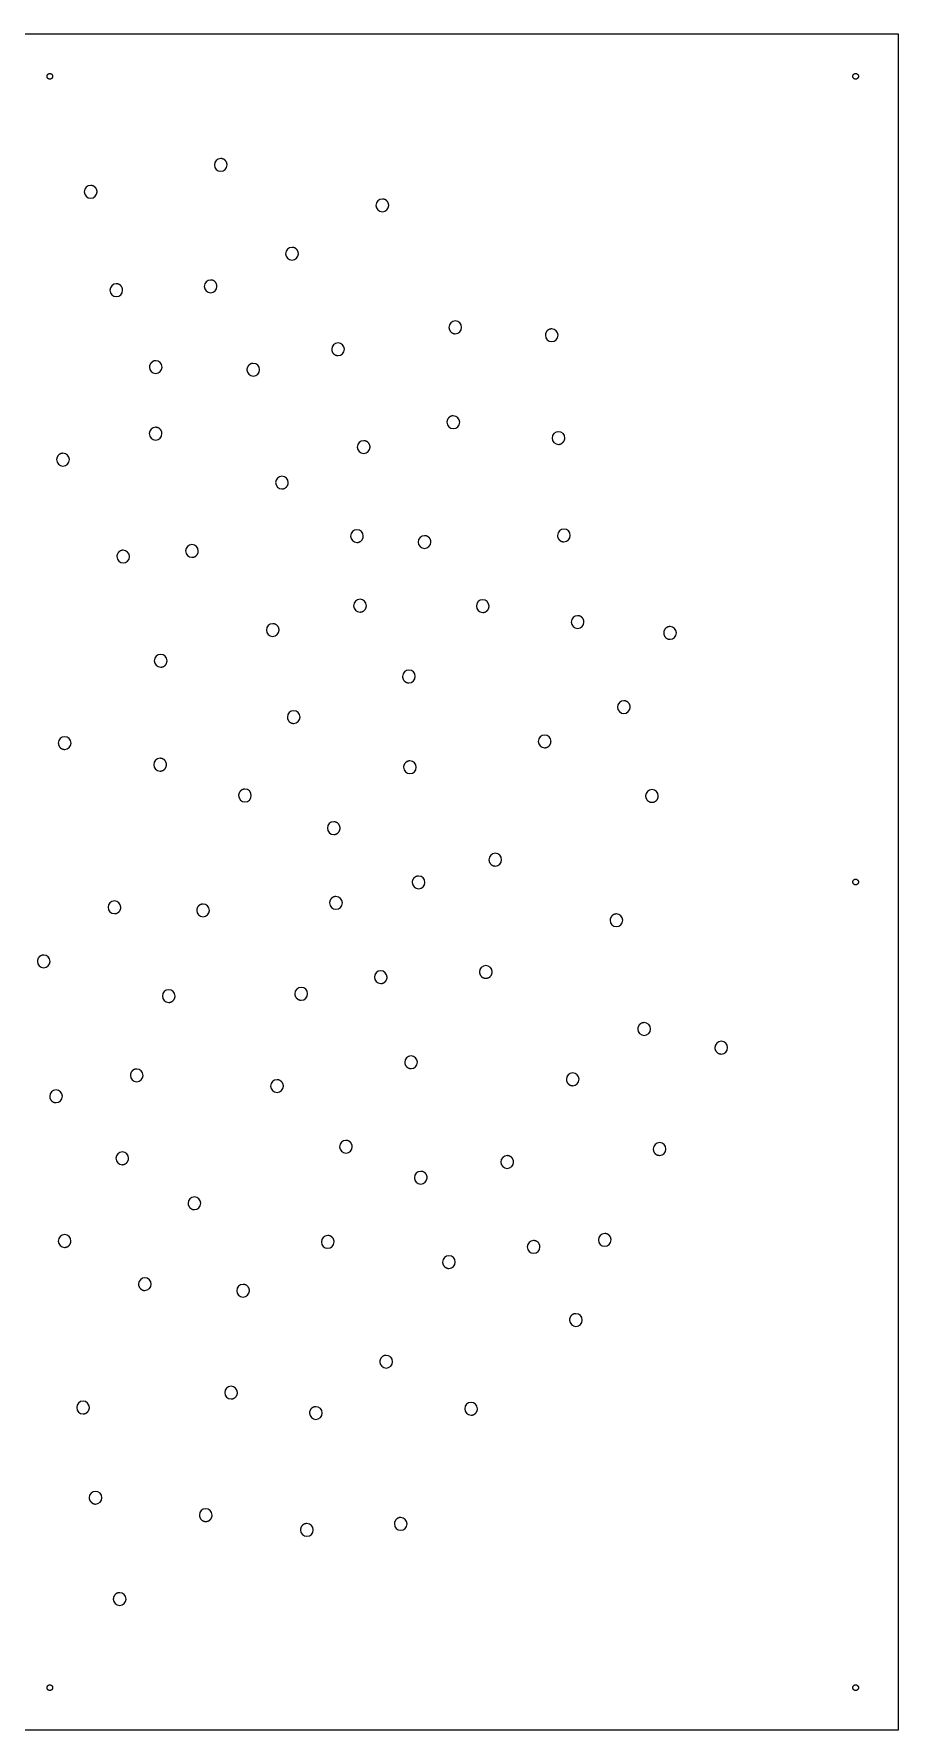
# Model space of a CAD drawing. Header units: millimetres. Extents: x 0 to 1200, y 0 to 1200.
# Drawn here: x 589 to 1200, y 0 to 1200 of the extents above; entities that cross this region are included whole.
import ezdxf

# ---------------------------------------------------------------- set-up
doc = ezdxf.new("R2010")
doc.units = ezdxf.units.MM
doc.header["$MEASUREMENT"] = 0
doc.layers.add('Make2D$visible$lines$acier 3mm peint noir mat', color=95, linetype='Continuous', true_color=0x35a252)

msp = doc.modelspace()

# ---------------------------------------------------------------- linework, layer by layer
at = {"layer": 'Make2D$visible$lines$acier 3mm peint noir mat'}
for points, degree in [([(0, 1200), (600, 1200), (1200, 1200)], 2), ([(1200, 1200), (1200, 600), (1200, 0)], 2), ([(720.9, 1111.8), (718.4, 1111.8), (716.4, 1109.8), (716.4, 1107.3)], 3), ([(716.4, 1107.3), (716.4, 1104.8), (718.4, 1102.8), (720.9, 1102.8)], 3), ([(720.9, 1102.8), (723.4, 1102.8), (725.4, 1104.8), (725.4, 1107.3)], 3), ([(628.9, 1092.8), (626.4, 1092.8), (624.4, 1090.8), (624.4, 1088.3)], 3), ([(624.4, 1088.3), (624.4, 1085.8), (626.4, 1083.8), (628.9, 1083.8)], 3), ([(628.9, 1083.8), (631.4, 1083.8), (633.4, 1085.8), (633.4, 1088.3)], 3), ([(835.2, 1083.2), (832.7, 1083.2), (830.7, 1081.2), (830.7, 1078.7)], 3), ([(830.7, 1078.7), (830.7, 1076.2), (832.7, 1074.2), (835.2, 1074.2)], 3), ([(835.2, 1074.2), (837.7, 1074.2), (839.7, 1076.2), (839.7, 1078.7)], 3), ([(771.3, 1049), (768.8, 1049), (766.8, 1047), (766.8, 1044.5)], 3), ([(766.8, 1044.5), (766.8, 1042), (768.8, 1040), (771.3, 1040)], 3), ([(771.3, 1040), (773.8, 1040), (775.8, 1042), (775.8, 1044.5)], 3), ([(647, 1023.2), (644.6, 1023.2), (642.5, 1021.2), (642.5, 1018.7)], 3), ([(713.7, 1025.9), (711.2, 1025.9), (709.2, 1023.9), (709.2, 1021.4)], 3), ([(709.2, 1021.4), (709.2, 1019), (711.2, 1016.9), (713.7, 1016.9)], 3), ([(713.7, 1016.9), (716.2, 1016.9), (718.2, 1019), (718.2, 1021.4)], 3), ([(642.5, 1018.7), (642.5, 1016.2), (644.6, 1014.2), (647, 1014.2)], 3), ([(647, 1014.2), (649.5, 1014.2), (651.5, 1016.2), (651.5, 1018.7)], 3), ([(886.8, 996.9), (884.3, 996.9), (882.3, 994.9), (882.3, 992.4)], 3), ([(891.3, 992.4), (891.3, 994.9), (889.3, 996.9), (886.8, 996.9)], 3), ([(886.8, 987.9), (889.3, 987.9), (891.3, 989.9), (891.3, 992.4)], 3), ([(950.5, 986.8), (950.5, 984.4), (952.5, 982.3), (955, 982.3)], 3), ([(959.5, 986.8), (959.5, 989.3), (957.5, 991.3), (955, 991.3)], 3), ([(955, 982.3), (957.5, 982.3), (959.5, 984.4), (959.5, 986.8)], 3), ([(803.9, 981.4), (801.4, 981.4), (799.4, 979.3), (799.4, 976.9)], 3), ([(808.4, 976.9), (808.4, 979.3), (806.4, 981.4), (803.9, 981.4)], 3), ([(803.9, 972.4), (806.4, 972.4), (808.4, 974.4), (808.4, 976.9)], 3), ([(670.4, 964.3), (670.4, 961.8), (672.4, 959.8), (674.9, 959.8)], 3), ([(679.4, 964.3), (679.4, 966.7), (677.4, 968.8), (674.9, 968.8)], 3), ([(674.9, 959.8), (677.4, 959.8), (679.4, 961.8), (679.4, 964.3)], 3), ([(739.4, 962.4), (739.4, 959.9), (741.4, 957.9), (743.9, 957.9)], 3), ([(748.4, 962.4), (748.4, 964.9), (746.4, 966.9), (743.9, 966.9)], 3), ([(743.9, 957.9), (746.4, 957.9), (748.4, 959.9), (748.4, 962.4)], 3), ([(880.9, 925.3), (880.9, 922.8), (882.9, 920.8), (885.4, 920.8)], 3), ([(889.9, 925.3), (889.9, 927.8), (887.9, 929.8), (885.4, 929.8)], 3), ([(885.4, 920.8), (887.9, 920.8), (889.9, 922.8), (889.9, 925.3)], 3), ([(674.8, 921.7), (672.3, 921.7), (670.3, 919.7), (670.3, 917.2)], 3), ([(670.3, 917.2), (670.3, 914.7), (672.3, 912.7), (674.8, 912.7)], 3), ([(674.8, 912.7), (677.3, 912.7), (679.3, 914.7), (679.3, 917.2)], 3), ([(822, 912.2), (819.6, 912.2), (817.5, 910.2), (817.5, 907.7)], 3), ([(959.8, 918.6), (957.3, 918.6), (955.3, 916.6), (955.3, 914.1)], 3), ([(955.3, 914.1), (955.3, 911.7), (957.3, 909.6), (959.8, 909.6)], 3), ([(964.3, 914.1), (964.3, 916.6), (962.3, 918.6), (959.8, 918.6)], 3), ([(613.8, 898.8), (613.8, 901.3), (611.8, 903.3), (609.3, 903.3)], 3), ([(817.5, 907.7), (817.5, 905.2), (819.6, 903.2), (822, 903.2)], 3), ([(822, 903.2), (824.5, 903.2), (826.5, 905.2), (826.5, 907.7)], 3), ([(604.8, 898.8), (604.8, 896.3), (606.8, 894.3), (609.3, 894.3)], 3), ([(609.3, 894.3), (611.8, 894.3), (613.8, 896.3), (613.8, 898.8)], 3), ([(764.2, 887.1), (761.7, 887.1), (759.7, 885.1), (759.7, 882.6)], 3), ([(759.7, 882.6), (759.7, 880.2), (761.7, 878.1), (764.2, 878.1)], 3), ([(768.7, 882.6), (768.7, 885.1), (766.7, 887.1), (764.2, 887.1)], 3), ([(817.2, 849.2), (814.7, 849.2), (812.7, 847.2), (812.7, 844.7)], 3), ([(812.7, 844.7), (812.7, 842.2), (814.7, 840.2), (817.2, 840.2)], 3), ([(821.7, 844.7), (821.7, 847.2), (819.7, 849.2), (817.2, 849.2)], 3), ([(865, 845), (862.6, 845), (860.5, 843), (860.5, 840.5)], 3), ([(860.5, 840.5), (860.5, 838), (862.6, 836), (865, 836)], 3), ([(865, 836), (867.5, 836), (869.5, 838), (869.5, 840.5)], 3), ([(963.6, 849.7), (961.1, 849.7), (959.1, 847.6), (959.1, 845.2)], 3), ([(968.1, 845.2), (968.1, 847.6), (966.1, 849.7), (963.6, 849.7)], 3), ([(963.6, 840.7), (966.1, 840.7), (968.1, 842.7), (968.1, 845.2)], 3), ([(647.4, 830.2), (647.4, 827.7), (649.4, 825.7), (651.9, 825.7)], 3), ([(656.4, 830.2), (656.4, 832.7), (654.3, 834.7), (651.9, 834.7)], 3), ([(651.9, 825.7), (654.3, 825.7), (656.4, 827.7), (656.4, 830.2)], 3), ([(700.5, 838.7), (698.1, 838.7), (696, 836.7), (696, 834.2)], 3), ([(696, 834.2), (696, 831.7), (698.1, 829.7), (700.5, 829.7)], 3), ([(705, 834.2), (705, 836.7), (703, 838.7), (700.5, 838.7)], 3), ([(819.4, 800), (816.9, 800), (814.9, 798), (814.9, 795.5)], 3), ([(814.9, 795.5), (814.9, 793), (816.9, 791), (819.4, 791)], 3), ([(823.9, 795.5), (823.9, 798), (821.9, 800), (819.4, 800)], 3), ([(906.2, 799.7), (903.7, 799.7), (901.7, 797.6), (901.7, 795.2)], 3), ([(901.7, 795.2), (901.7, 792.7), (903.7, 790.7), (906.2, 790.7)], 3), ([(910.7, 795.2), (910.7, 797.6), (908.7, 799.7), (906.2, 799.7)], 3), ([(757.7, 782.7), (755.2, 782.7), (753.2, 780.7), (753.2, 778.2)], 3), ([(973.3, 788.4), (970.8, 788.4), (968.8, 786.4), (968.8, 783.9)], 3), ([(968.8, 783.9), (968.8, 781.4), (970.8, 779.4), (973.3, 779.4)], 3), ([(973.3, 779.4), (975.8, 779.4), (977.8, 781.4), (977.8, 783.9)], 3), ([(1043.2, 776.2), (1043.2, 778.7), (1041.2, 780.7), (1038.7, 780.7)], 3), ([(753.2, 778.2), (753.2, 775.7), (755.2, 773.7), (757.7, 773.7)], 3), ([(757.7, 773.7), (760.2, 773.7), (762.2, 775.7), (762.2, 778.2)], 3), ([(1038.7, 771.7), (1041.2, 771.7), (1043.2, 773.7), (1043.2, 776.2)], 3), ([(678.4, 761), (676, 761), (673.9, 759), (673.9, 756.5)], 3), ([(673.9, 756.5), (673.9, 754), (676, 752), (678.4, 752)], 3), ([(682.9, 756.5), (682.9, 759), (680.9, 761), (678.4, 761)], 3), ([(854, 749.9), (851.5, 749.9), (849.5, 747.9), (849.5, 745.4)], 3), ([(858.5, 745.4), (858.5, 747.9), (856.5, 749.9), (854, 749.9)], 3), ([(854, 740.9), (856.5, 740.9), (858.5, 742.9), (858.5, 745.4)], 3), ([(772.5, 721.2), (770, 721.2), (768, 719.2), (768, 716.7)], 3), ([(777, 716.7), (777, 719.2), (775, 721.2), (772.5, 721.2)], 3), ([(1006, 728.2), (1003.6, 728.2), (1001.5, 726.2), (1001.5, 723.7)], 3), ([(1001.5, 723.7), (1001.5, 721.2), (1003.6, 719.2), (1006, 719.2)], 3), ([(1006, 719.2), (1008.5, 719.2), (1010.5, 721.2), (1010.5, 723.7)], 3), ([(772.5, 712.2), (775, 712.2), (777, 714.2), (777, 716.7)], 3), ([(610.5, 702.8), (608, 702.8), (606, 700.7), (606, 698.3)], 3), ([(615, 698.3), (615, 700.7), (613, 702.8), (610.5, 702.8)], 3), ([(610.5, 693.8), (613, 693.8), (615, 695.8), (615, 698.3)], 3), ([(950, 704), (947.5, 704), (945.5, 702), (945.5, 699.5)], 3), ([(945.5, 699.5), (945.5, 697), (947.5, 695), (950, 695)], 3), ([(954.5, 699.5), (954.5, 702), (952.5, 704), (950, 704)], 3), ([(678, 687.5), (675.5, 687.5), (673.5, 685.5), (673.5, 683)], 3), ([(859.2, 681.2), (859.2, 683.7), (857.2, 685.7), (854.7, 685.7)], 3), ([(673.5, 683), (673.5, 680.5), (675.5, 678.5), (678, 678.5)], 3), ([(850.2, 681.2), (850.2, 678.7), (852.2, 676.7), (854.7, 676.7)], 3), ([(854.7, 676.7), (857.2, 676.7), (859.2, 678.7), (859.2, 681.2)], 3), ([(733.5, 661.2), (733.5, 658.7), (735.6, 656.7), (738, 656.7)], 3), ([(742.5, 661.2), (742.5, 663.7), (740.5, 665.7), (738, 665.7)], 3), ([(738, 656.7), (740.5, 656.7), (742.5, 658.7), (742.5, 661.2)], 3), ([(1025.9, 665.4), (1023.4, 665.4), (1021.4, 663.4), (1021.4, 660.9)], 3), ([(1030.4, 660.9), (1030.4, 663.4), (1028.4, 665.4), (1025.9, 665.4)], 3), ([(800.8, 642.6), (798.3, 642.6), (796.3, 640.6), (796.3, 638.1)], 3), ([(796.3, 638.1), (796.3, 635.6), (798.3, 633.6), (800.8, 633.6)], 3), ([(915.1, 620.3), (912.6, 620.3), (910.6, 618.2), (910.6, 615.8)], 3), ([(919.6, 615.8), (919.6, 618.2), (917.5, 620.3), (915.1, 620.3)], 3), ([(915.1, 611.3), (917.5, 611.3), (919.6, 613.3), (919.6, 615.8)], 3), ([(865.3, 599.7), (865.3, 602.2), (863.3, 604.2), (860.8, 604.2)], 3), ([(806.9, 585.2), (806.9, 587.7), (804.8, 589.7), (802.4, 589.7)], 3), ([(856.3, 599.7), (856.3, 597.3), (858.3, 595.2), (860.8, 595.2)], 3), ([(860.8, 595.2), (863.3, 595.2), (865.3, 597.3), (865.3, 599.7)], 3), ([(645.7, 586.6), (643.2, 586.6), (641.2, 584.6), (641.2, 582.1)], 3), ([(641.2, 582.1), (641.2, 579.6), (643.2, 577.6), (645.7, 577.6)], 3), ([(650.2, 582.1), (650.2, 584.6), (648.2, 586.6), (645.7, 586.6)], 3), ([(703.9, 579.9), (703.9, 577.5), (705.9, 575.4), (708.4, 575.4)], 3), ([(712.9, 579.9), (712.9, 582.4), (710.9, 584.4), (708.4, 584.4)], 3), ([(708.4, 575.4), (710.9, 575.4), (712.9, 577.5), (712.9, 579.9)], 3), ([(797.9, 585.2), (797.9, 582.8), (799.9, 580.7), (802.4, 580.7)], 3), ([(802.4, 580.7), (804.8, 580.7), (806.9, 582.8), (806.9, 585.2)], 3), ([(1005.3, 572.9), (1005.3, 575.3), (1003.3, 577.4), (1000.8, 577.4)], 3), ([(996.3, 572.9), (996.3, 570.4), (998.3, 568.4), (1000.8, 568.4)], 3), ([(1000.8, 568.4), (1003.3, 568.4), (1005.3, 570.4), (1005.3, 572.9)], 3), ([(591.2, 543.8), (591.2, 541.4), (593.2, 539.3), (595.7, 539.3)], 3), ([(600.2, 543.8), (600.2, 546.3), (598.2, 548.3), (595.7, 548.3)], 3), ([(595.7, 539.3), (598.2, 539.3), (600.2, 541.4), (600.2, 543.8)], 3), ([(908.4, 540.9), (905.9, 540.9), (903.9, 538.9), (903.9, 536.4)], 3), ([(912.9, 536.4), (912.9, 538.9), (910.9, 540.9), (908.4, 540.9)], 3), ([(834.1, 537.2), (831.6, 537.2), (829.6, 535.1), (829.6, 532.7)], 3), ([(829.6, 532.7), (829.6, 530.2), (831.6, 528.2), (834.1, 528.2)], 3), ([(838.6, 532.7), (838.6, 535.1), (836.6, 537.2), (834.1, 537.2)], 3), ([(684.1, 523.8), (681.6, 523.8), (679.6, 521.8), (679.6, 519.3)], 3), ([(679.6, 519.3), (679.6, 516.8), (681.6, 514.8), (684.1, 514.8)], 3), ([(688.6, 519.3), (688.6, 521.8), (686.6, 523.8), (684.1, 523.8)], 3), ([(777.8, 525.4), (775.3, 525.4), (773.3, 523.4), (773.3, 520.9)], 3), ([(782.3, 520.9), (782.3, 523.4), (780.3, 525.4), (777.8, 525.4)], 3), ([(777.8, 516.4), (780.3, 516.4), (782.3, 518.4), (782.3, 520.9)], 3), ([(1015.9, 496), (1015.9, 493.5), (1017.9, 491.5), (1020.4, 491.5)], 3), ([(1024.9, 496), (1024.9, 498.5), (1022.9, 500.5), (1020.4, 500.5)], 3), ([(1020.4, 491.5), (1022.9, 491.5), (1024.9, 493.5), (1024.9, 496)], 3), ([(1074.9, 487.3), (1072.4, 487.3), (1070.4, 485.3), (1070.4, 482.8)], 3), ([(1079.4, 482.8), (1079.4, 485.3), (1077.4, 487.3), (1074.9, 487.3)], 3), ([(1074.9, 478.3), (1077.4, 478.3), (1079.4, 480.4), (1079.4, 482.8)], 3), ([(855.5, 477), (853.1, 477), (851, 475), (851, 472.5)], 3), ([(860, 472.5), (860, 475), (858, 477), (855.5, 477)], 3), ([(855.5, 468), (858, 468), (860, 470), (860, 472.5)], 3), ([(657, 463.2), (657, 460.8), (659, 458.7), (661.5, 458.7)], 3), ([(666, 463.2), (666, 465.7), (663.9, 467.7), (661.5, 467.7)], 3), ([(661.5, 458.7), (663.9, 458.7), (666, 460.8), (666, 463.2)], 3), ([(760.7, 460.1), (758.2, 460.1), (756.2, 458.1), (756.2, 455.6)], 3), ([(969.9, 464.9), (967.4, 464.9), (965.4, 462.8), (965.4, 460.4)], 3), ([(974.4, 460.4), (974.4, 462.8), (972.4, 464.9), (969.9, 464.9)], 3), ([(969.9, 455.9), (972.4, 455.9), (974.4, 457.9), (974.4, 460.4)], 3), ([(604.4, 452.9), (601.9, 452.9), (599.9, 450.9), (599.9, 448.4)], 3), ([(608.9, 448.4), (608.9, 450.9), (606.9, 452.9), (604.4, 452.9)], 3), ([(604.4, 443.9), (606.9, 443.9), (608.9, 445.9), (608.9, 448.4)], 3), ([(756.2, 455.6), (756.2, 453.1), (758.2, 451.1), (760.7, 451.1)], 3), ([(760.7, 451.1), (763.2, 451.1), (765.2, 453.1), (765.2, 455.6)], 3), ([(651.2, 409), (648.7, 409), (646.7, 406.9), (646.7, 404.5)], 3), ([(655.7, 404.5), (655.7, 406.9), (653.7, 409), (651.2, 409)], 3), ([(809.4, 417.2), (806.9, 417.2), (804.9, 415.2), (804.9, 412.7)], 3), ([(804.9, 412.7), (804.9, 410.2), (806.9, 408.2), (809.4, 408.2)], 3), ([(809.4, 408.2), (811.9, 408.2), (813.9, 410.2), (813.9, 412.7)], 3), ([(1031.3, 415.6), (1028.8, 415.6), (1026.8, 413.5), (1026.8, 411.1)], 3), ([(1035.8, 411.1), (1035.8, 413.5), (1033.8, 415.6), (1031.3, 415.6)], 3), ([(1031.3, 406.6), (1033.8, 406.6), (1035.8, 408.6), (1035.8, 411.1)], 3), ([(646.7, 404.5), (646.7, 402), (648.7, 400), (651.2, 400)], 3), ([(923.5, 406.4), (921, 406.4), (919, 404.4), (919, 401.9)], 3), ([(919, 401.9), (919, 399.4), (921, 397.4), (923.5, 397.4)], 3), ([(923.5, 397.4), (926, 397.4), (928, 399.4), (928, 401.9)], 3), ([(862.4, 395.3), (859.9, 395.3), (857.9, 393.3), (857.9, 390.8)], 3), ([(857.9, 390.8), (857.9, 388.3), (859.9, 386.3), (862.4, 386.3)], 3), ([(862.4, 386.3), (864.9, 386.3), (866.9, 388.3), (866.9, 390.8)], 3), ([(702.3, 377.2), (699.8, 377.2), (697.8, 375.2), (697.8, 372.7)], 3), ([(706.8, 372.7), (706.8, 375.2), (704.7, 377.2), (702.3, 377.2)], 3), ([(702.3, 368.2), (704.7, 368.2), (706.8, 370.3), (706.8, 372.7)], 3), ([(610.4, 350.5), (607.9, 350.5), (605.9, 348.4), (605.9, 346)], 3), ([(614.9, 346), (614.9, 348.4), (612.9, 350.5), (610.4, 350.5)], 3), ([(796.6, 349.9), (794.1, 349.9), (792.1, 347.9), (792.1, 345.4)], 3), ([(992.5, 351.3), (990, 351.3), (988, 349.3), (988, 346.8)], 3), ([(605.9, 346), (605.9, 343.5), (607.9, 341.5), (610.4, 341.5)], 3), ([(792.1, 345.4), (792.1, 342.9), (794.1, 340.9), (796.6, 340.9)], 3), ([(796.6, 340.9), (799.1, 340.9), (801.1, 342.9), (801.1, 345.4)], 3), ([(942.2, 346.3), (939.7, 346.3), (937.7, 344.3), (937.7, 341.8)], 3), ([(937.7, 341.8), (937.7, 339.3), (939.7, 337.3), (942.2, 337.3)], 3), ([(942.2, 337.3), (944.7, 337.3), (946.7, 339.3), (946.7, 341.8)], 3), ([(988, 346.8), (988, 344.3), (990, 342.3), (992.5, 342.3)], 3), ([(992.5, 342.3), (995, 342.3), (997, 344.3), (997, 346.8)], 3), ([(882.3, 335.6), (879.8, 335.6), (877.8, 333.6), (877.8, 331.1)], 3), ([(886.8, 331.1), (886.8, 333.6), (884.8, 335.6), (882.3, 335.6)], 3), ([(882.3, 326.6), (884.8, 326.6), (886.8, 328.6), (886.8, 331.1)], 3), ([(667.2, 320), (664.7, 320), (662.7, 317.9), (662.7, 315.5)], 3), ([(671.7, 315.5), (671.7, 317.9), (669.7, 320), (667.2, 320)], 3), ([(667.2, 311), (669.7, 311), (671.7, 313), (671.7, 315.5)], 3), ([(736.7, 315.3), (734.2, 315.3), (732.2, 313.3), (732.2, 310.8)], 3), ([(732.2, 310.8), (732.2, 308.4), (734.2, 306.3), (736.7, 306.3)], 3), ([(736.7, 306.3), (739.2, 306.3), (741.2, 308.4), (741.2, 310.8)], 3), ([(967.6, 290.1), (967.6, 287.6), (969.6, 285.6), (972.1, 285.6)], 3), ([(976.6, 290.1), (976.6, 292.6), (974.6, 294.6), (972.1, 294.6)], 3), ([(972.1, 285.6), (974.6, 285.6), (976.6, 287.6), (976.6, 290.1)], 3), ([(842.4, 260.6), (842.4, 263.1), (840.4, 265.1), (837.9, 265.1)], 3), ([(833.4, 260.6), (833.4, 258.1), (835.5, 256.1), (837.9, 256.1)], 3), ([(837.9, 256.1), (840.4, 256.1), (842.4, 258.1), (842.4, 260.6)], 3), ([(728.2, 243.3), (725.7, 243.3), (723.7, 241.3), (723.7, 238.8)], 3), ([(732.7, 238.8), (732.7, 241.3), (730.7, 243.3), (728.2, 243.3)], 3), ([(623.5, 232.7), (621, 232.7), (619, 230.7), (619, 228.2)], 3), ([(619, 228.2), (619, 225.7), (621, 223.7), (623.5, 223.7)], 3), ([(628, 228.2), (628, 230.7), (625.9, 232.7), (623.5, 232.7)], 3), ([(723.7, 238.8), (723.7, 236.3), (725.7, 234.3), (728.2, 234.3)], 3), ([(792.7, 224.3), (792.7, 226.8), (790.6, 228.8), (788.2, 228.8)], 3), ([(898, 231.8), (895.5, 231.8), (893.5, 229.8), (893.5, 227.3)], 3), ([(902.5, 227.3), (902.5, 229.8), (900.5, 231.8), (898, 231.8)], 3), ([(783.7, 224.3), (783.7, 221.8), (785.7, 219.8), (788.2, 219.8)], 3), ([(788.2, 219.8), (790.6, 219.8), (792.7, 221.8), (792.7, 224.3)], 3), ([(893.5, 227.3), (893.5, 224.9), (895.5, 222.8), (898, 222.8)], 3), ([(632.3, 168.9), (629.9, 168.9), (627.8, 166.9), (627.8, 164.4)], 3), ([(636.8, 164.4), (636.8, 166.9), (634.8, 168.9), (632.3, 168.9)], 3), ([(632.3, 159.9), (634.8, 159.9), (636.8, 162), (636.8, 164.4)], 3), ([(710.3, 156.6), (707.8, 156.6), (705.8, 154.6), (705.8, 152.1)], 3), ([(714.8, 152.1), (714.8, 154.6), (712.8, 156.6), (710.3, 156.6)], 3), ([(786.3, 141.6), (786.3, 144.1), (784.3, 146.1), (781.8, 146.1)], 3), ([(843.7, 145.9), (843.7, 143.4), (845.7, 141.4), (848.2, 141.4)], 3), ([(852.7, 145.9), (852.7, 148.3), (850.7, 150.4), (848.2, 150.4)], 3), ([(848.2, 141.4), (850.7, 141.4), (852.7, 143.4), (852.7, 145.9)], 3), ([(777.3, 141.6), (777.3, 139.2), (779.3, 137.1), (781.8, 137.1)], 3), ([(781.8, 137.1), (784.3, 137.1), (786.3, 139.2), (786.3, 141.6)], 3), ([(653.9, 92.7), (653.9, 95.2), (651.9, 97.2), (649.4, 97.2)], 3), ([(644.9, 92.7), (644.9, 90.2), (646.9, 88.2), (649.4, 88.2)], 3), ([(649.4, 88.2), (651.9, 88.2), (653.9, 90.2), (653.9, 92.7)], 3), ([(1200, 0), (600, 0), (0, 0)], 2)]:
    msp.add_open_spline(points, degree=degree, dxfattribs=at)
for points, weights, knots in [([(602, 1170), (602, 1172), (600, 1172), (598, 1172), (598, 1170), (598, 1168), (600, 1168), (602, 1168), (602, 1170)], [1, 0.707106781186, 1, 0.707106781187, 1, 0.707106781186, 1, 0.707106781186, 1], [0, 0, 0, 3.141593, 3.141593, 6.283185, 6.283185, 9.424778, 9.424778, 12.566371, 12.566371, 12.566371]), ([(1168, 1170), (1168, 1168), (1170, 1168), (1172, 1168), (1172, 1170), (1172, 1172), (1170, 1172), (1168, 1172), (1168, 1170)], [1, 0.707106781187, 1, 0.707106781186, 1, 0.707106781186, 1, 0.707106781187, 1], [0, 0, 0, 3.141593, 3.141593, 6.283185, 6.283185, 9.424778, 9.424778, 12.566371, 12.566371, 12.566371]), ([(725.4, 1107.3), (725.4, 1109.2), (724.1, 1110.5), (722.8, 1111.8), (720.9, 1111.8)], [1, 0.923622513372, 1, 0.923622513372, 1], [10.070065, 10.070065, 10.070065, 13.605098, 13.605098, 17.14013, 17.14013, 17.14013]), ([(633.4, 1088.3), (633.4, 1090.2), (632.1, 1091.5), (630.7, 1092.8), (628.9, 1092.8)], [1, 0.923622513372, 1, 0.923622513372, 1], [10.070065, 10.070065, 10.070065, 13.605098, 13.605098, 17.14013, 17.14013, 17.14013]), ([(839.7, 1078.7), (839.7, 1080.5), (838.4, 1081.9), (837.1, 1083.2), (835.2, 1083.2)], [1, 0.923622513372, 1, 0.923622531582, 0.99999996358], [-2, -2, -2, 1.535033, 1.535033, 5.070065, 5.070065, 5.070065]), ([(775.8, 1044.5), (775.8, 1046.3), (774.5, 1047.7), (773.2, 1049), (771.3, 1049)], [1, 0.923622513372, 1, 0.923622513372, 1], [-2, -2, -2, 1.535033, 1.535033, 5.070065, 5.070065, 5.070065]), ([(651.5, 1018.7), (651.5, 1020.6), (650.2, 1021.9), (648.9, 1023.2), (647, 1023.2)], [1, 0.923622513372, 1, 0.923622513372, 1], [-2, -2, -2, 1.535033, 1.535033, 5.070065, 5.070065, 5.070065]), ([(718.2, 1021.4), (718.2, 1023.3), (716.9, 1024.6), (715.6, 1026), (713.7, 1025.9)], [1, 0.923622513372, 1, 0.923622513372, 1], [10.070065, 10.070065, 10.070065, 13.605098, 13.605098, 17.14013, 17.14013, 17.14013]), ([(882.3, 992.4), (882.3, 990.5), (883.7, 989.2), (885, 987.9), (886.8, 987.9)], [1, 0.923622513372, 1, 0.923622513372, 1], [0, 0, 0, 3.535033, 3.535033, 7.070065, 7.070065, 7.070065]), ([(955, 991.3), (953.2, 991.3), (951.8, 990), (950.5, 988.7), (950.5, 986.8)], [1, 0.923622513372, 1, 0.923622513372, 1], [-1, -1, -1, 2.535033, 2.535033, 6.070065, 6.070065, 6.070065]), ([(799.4, 976.9), (799.4, 975), (800.7, 973.7), (802.1, 972.4), (803.9, 972.4)], [1, 0.923622513372, 1, 0.923622513372, 1], [0, 0, 0, 3.535033, 3.535033, 7.070065, 7.070065, 7.070065]), ([(674.9, 968.8), (673.1, 968.8), (671.8, 967.4), (670.4, 966.1), (670.4, 964.3)], [1, 0.923622513372, 1, 0.923622513372, 1], [-1, -1, -1, 2.535033, 2.535033, 6.070065, 6.070065, 6.070065]), ([(743.9, 966.9), (742.1, 966.9), (740.7, 965.6), (739.4, 964.3), (739.4, 962.4)], [1, 0.923622513372, 1, 0.923622513372, 1], [-1, -1, -1, 2.535033, 2.535033, 6.070065, 6.070065, 6.070065]), ([(885.4, 929.8), (883.5, 929.8), (882.2, 928.5), (880.9, 927.2), (880.9, 925.3)], [1, 0.923622513372, 1, 0.923622513372, 1], [-1, -1, -1, 2.535033, 2.535033, 6.070065, 6.070065, 6.070065]), ([(679.3, 917.2), (679.3, 919.1), (678, 920.4), (676.7, 921.7), (674.8, 921.7)], [1, 0.923622513372, 1, 0.923622513372, 1], [10.070065, 10.070065, 10.070065, 13.605098, 13.605098, 17.14013, 17.14013, 17.14013]), ([(826.5, 907.7), (826.5, 909.6), (825.2, 910.9), (823.9, 912.2), (822, 912.2)], [1, 0.923622513372, 1, 0.923622531582, 0.99999996358], [-2, -2, -2, 1.535033, 1.535033, 5.070065, 5.070065, 5.070065]), ([(959.8, 909.6), (961.6, 909.6), (962.9, 911), (964.3, 912.3), (964.3, 914.1)], [1, 0.923622513372, 1, 0.923622513372, 1], [1, 1, 1, 4.535033, 4.535033, 8.070065, 8.070065, 8.070065]), ([(609.3, 903.3), (607.4, 903.3), (606.1, 902), (604.8, 900.6), (604.8, 898.8)], [1, 0.923622513372, 1, 0.923622513372, 1], [-1, -1, -1, 2.535033, 2.535033, 6.070065, 6.070065, 6.070065]), ([(764.2, 878.1), (766.1, 878.1), (767.4, 879.5), (768.7, 880.8), (768.7, 882.6)], [1, 0.923622513372, 1, 0.923622513372, 1], [1, 1, 1, 4.535033, 4.535033, 8.070065, 8.070065, 8.070065]), ([(817.2, 840.2), (819.1, 840.2), (820.4, 841.5), (821.7, 842.9), (821.7, 844.7)], [1, 0.923622529548, 1, 0.923622529548, 1], [1, 1, 1, 4.535033, 4.535033, 8.070065, 8.070065, 8.070065]), ([(869.5, 840.5), (869.6, 842.4), (868.2, 843.7), (866.9, 845), (865, 845)], [1, 0.923622513372, 1, 0.923622531582, 0.99999996358], [-2, -2, -2, 1.535033, 1.535033, 5.070065, 5.070065, 5.070065]), ([(959.1, 845.2), (959.1, 843.3), (960.4, 842), (961.7, 840.7), (963.6, 840.7)], [1, 0.923622513372, 1, 0.923622513372, 1], [0, 0, 0, 3.535033, 3.535033, 7.070065, 7.070065, 7.070065]), ([(651.9, 834.7), (650, 834.7), (648.7, 833.4), (647.4, 832.1), (647.4, 830.2)], [1, 0.923622513372, 1, 0.923622513372, 1], [-1, -1, -1, 2.535033, 2.535033, 6.070065, 6.070065, 6.070065]), ([(700.5, 829.7), (702.4, 829.7), (703.7, 831), (705, 832.3), (705, 834.2)], [1, 0.923622513372, 1, 0.923622513372, 1], [1, 1, 1, 4.535033, 4.535033, 8.070065, 8.070065, 8.070065]), ([(819.4, 791), (821.3, 791), (822.6, 792.3), (823.9, 793.6), (823.9, 795.5)], [1, 0.923622513372, 1, 0.923622513372, 1], [1, 1, 1, 4.535033, 4.535033, 8.070065, 8.070065, 8.070065]), ([(906.2, 790.7), (908.1, 790.7), (909.4, 792), (910.7, 793.3), (910.7, 795.2)], [1, 0.923622513372, 1, 0.923622513372, 1], [1, 1, 1, 4.535033, 4.535033, 8.070065, 8.070065, 8.070065]), ([(762.2, 778.2), (762.2, 780), (760.9, 781.4), (759.6, 782.7), (757.7, 782.7)], [1, 0.923622513372, 1, 0.923622513372, 1], [10.070065, 10.070065, 10.070065, 13.605098, 13.605098, 17.14013, 17.14013, 17.14013]), ([(977.8, 783.9), (977.8, 785.8), (976.5, 787.1), (975.2, 788.4), (973.3, 788.4)], [1, 0.923622513372, 1, 0.923622513372, 1], [-2, -2, -2, 1.535033, 1.535033, 5.070065, 5.070065, 5.070065]), ([(1038.7, 780.7), (1036.8, 780.7), (1035.5, 779.4), (1034.2, 778), (1034.2, 776.2)], [1, 0.923622513372, 1, 0.923622513372, 1], [-1, -1, -1, 2.535033, 2.535033, 6.070065, 6.070065, 6.070065]), ([(1034.2, 776.2), (1034.2, 774.3), (1035.5, 773), (1036.8, 771.7), (1038.7, 771.7)], [1, 0.923622513372, 1, 0.923622513372, 1], [6.070065, 6.070065, 6.070065, 9.605098, 9.605098, 13.14013, 13.14013, 13.14013]), ([(678.4, 752), (680.3, 752), (681.6, 753.3), (682.9, 754.6), (682.9, 756.5)], [1, 0.923622513372, 1, 0.923622513372, 1], [1, 1, 1, 4.535033, 4.535033, 8.070065, 8.070065, 8.070065]), ([(849.5, 745.4), (849.5, 743.5), (850.8, 742.2), (852.1, 740.9), (854, 740.9)], [1, 0.923622513372, 1, 0.923622513372, 1], [0, 0, 0, 3.535033, 3.535033, 7.070065, 7.070065, 7.070065]), ([(1010.5, 723.7), (1010.5, 725.6), (1009.2, 726.9), (1007.9, 728.2), (1006, 728.2)], [1, 0.923622513372, 1, 0.923622513372, 1], [-2, -2, -2, 1.535033, 1.535033, 5.070065, 5.070065, 5.070065]), ([(768, 716.7), (768, 714.8), (769.3, 713.5), (770.6, 712.2), (772.5, 712.2)], [1, 0.923622513372, 1, 0.923622513372, 1], [0, 0, 0, 3.535033, 3.535033, 7.070065, 7.070065, 7.070065]), ([(606, 698.3), (606, 696.4), (607.3, 695.1), (608.7, 693.8), (610.5, 693.8)], [1, 0.923622513372, 1, 0.923622513372, 1], [0, 0, 0, 3.535033, 3.535033, 7.070065, 7.070065, 7.070065]), ([(950, 695), (951.9, 695), (953.2, 696.3), (954.5, 697.6), (954.5, 699.5)], [1, 0.923622529549, 1, 0.923622529549, 1], [1, 1, 1, 4.535033, 4.535033, 8.070065, 8.070065, 8.070065]), ([(682.5, 683), (682.5, 684.9), (681.2, 686.2), (679.9, 687.5), (678, 687.5)], [1, 0.923622513372, 1, 0.923622531582, 0.99999996358], [4.070065, 4.070065, 4.070065, 7.605098, 7.605098, 11.14013, 11.14013, 11.14013]), ([(854.7, 685.7), (852.9, 685.7), (851.5, 684.3), (850.2, 683), (850.2, 681.2)], [1, 0.923622513372, 1, 0.923622513372, 1], [-1, -1, -1, 2.535033, 2.535033, 6.070065, 6.070065, 6.070065]), ([(678, 678.5), (679.9, 678.5), (681.2, 679.8), (682.5, 681.2), (682.5, 683)], [1, 0.923622513372, 1, 0.923622513372, 1], [-3, -3, -3, 0.535033, 0.535033, 4.070065, 4.070065, 4.070065]), ([(738, 665.7), (736.2, 665.7), (734.9, 664.4), (733.5, 663.1), (733.5, 661.2)], [1, 0.923622513372, 1, 0.923622513372, 1], [-1, -1, -1, 2.535033, 2.535033, 6.070065, 6.070065, 6.070065]), ([(1021.4, 660.9), (1021.4, 659), (1022.7, 657.7), (1024.1, 656.4), (1025.9, 656.4)], [1, 0.923622513372, 1, 0.923622513372, 1], [0, 0, 0, 3.535033, 3.535033, 7.070065, 7.070065, 7.070065]), ([(1025.9, 656.4), (1027.8, 656.4), (1029.1, 657.7), (1030.4, 659), (1030.4, 660.9)], [1, 0.923622513372, 1, 0.923622513372, 1], [7.070065, 7.070065, 7.070065, 10.605098, 10.605098, 14.14013, 14.14013, 14.14013]), ([(805.3, 638.1), (805.3, 639.9), (804, 641.3), (802.7, 642.6), (800.8, 642.6)], [1, 0.923622513372, 1, 0.923622513372, 1], [16.14013, 16.14013, 16.14013, 19.675163, 19.675163, 23.210196, 23.210196, 23.210196]), ([(800.8, 633.6), (802.7, 633.6), (804, 634.9), (805.3, 636.2), (805.3, 638.1)], [1, 0.923622513372, 1, 0.923622513372, 1], [9.070065, 9.070065, 9.070065, 12.605098, 12.605098, 16.14013, 16.14013, 16.14013]), ([(910.6, 615.8), (910.6, 613.9), (911.9, 612.6), (913.2, 611.3), (915.1, 611.3)], [1, 0.923622513372, 1, 0.923622513372, 1], [0, 0, 0, 3.535033, 3.535033, 7.070065, 7.070065, 7.070065]), ([(860.8, 604.2), (859, 604.2), (857.6, 602.9), (856.3, 601.6), (856.3, 599.7)], [1, 0.923622513372, 1, 0.923622513372, 1], [-1, -1, -1, 2.535033, 2.535033, 6.070065, 6.070065, 6.070065]), ([(1170, 602), (1168, 602), (1168, 600), (1168, 598), (1170, 598), (1172, 598), (1172, 600), (1172, 602), (1170, 602)], [1, 0.707106781186, 1, 0.707106781187, 1, 0.707106781186, 1, 0.707106781186, 1], [0, 0, 0, 3.141593, 3.141593, 6.283185, 6.283185, 9.424778, 9.424778, 12.566371, 12.566371, 12.566371]), ([(802.4, 589.7), (800.5, 589.7), (799.2, 588.4), (797.9, 587.1), (797.9, 585.2)], [1, 0.923622513372, 1, 0.923622513372, 1], [-1, -1, -1, 2.535033, 2.535033, 6.070065, 6.070065, 6.070065]), ([(645.7, 577.6), (647.6, 577.6), (648.9, 578.9), (650.2, 580.2), (650.2, 582.1)], [1, 0.923622513372, 1, 0.923622513372, 1], [1, 1, 1, 4.535033, 4.535033, 8.070065, 8.070065, 8.070065]), ([(708.4, 584.4), (706.6, 584.4), (705.2, 583.1), (703.9, 581.8), (703.9, 579.9)], [1, 0.923622513372, 1, 0.923622513372, 1], [-1, -1, -1, 2.535033, 2.535033, 6.070065, 6.070065, 6.070065]), ([(1000.8, 577.4), (999, 577.4), (997.6, 576), (996.3, 574.7), (996.3, 572.9)], [1, 0.923622513372, 1, 0.923622513372, 1], [-1, -1, -1, 2.535033, 2.535033, 6.070065, 6.070065, 6.070065]), ([(595.7, 548.3), (593.8, 548.3), (592.5, 547), (591.2, 545.7), (591.2, 543.8)], [1, 0.923622513372, 1, 0.923622513372, 1], [-1, -1, -1, 2.535033, 2.535033, 6.070065, 6.070065, 6.070065]), ([(834.1, 528.2), (836, 528.2), (837.3, 529.5), (838.6, 530.8), (838.6, 532.7)], [1, 0.923622513372, 1, 0.923622513372, 1], [1, 1, 1, 4.535033, 4.535033, 8.070065, 8.070065, 8.070065]), ([(903.9, 536.4), (903.9, 534.5), (905.2, 533.2), (906.5, 531.9), (908.4, 531.9)], [1, 0.923622513372, 1, 0.923622513372, 1], [0, 0, 0, 3.535033, 3.535033, 7.070065, 7.070065, 7.070065]), ([(908.4, 531.9), (910.3, 531.9), (911.6, 533.2), (912.9, 534.5), (912.9, 536.4)], [1, 0.923622513372, 1, 0.923622513372, 1], [7.070065, 7.070065, 7.070065, 10.605098, 10.605098, 14.14013, 14.14013, 14.14013]), ([(684.1, 514.8), (686, 514.8), (687.3, 516.2), (688.6, 517.5), (688.6, 519.3)], [1, 0.923622513372, 1, 0.923622513372, 1], [1, 1, 1, 4.535033, 4.535033, 8.070065, 8.070065, 8.070065]), ([(773.3, 520.9), (773.3, 519), (774.6, 517.7), (775.9, 516.4), (777.8, 516.4)], [1, 0.923622513372, 1, 0.923622513372, 1], [0, 0, 0, 3.535033, 3.535033, 7.070065, 7.070065, 7.070065]), ([(1020.4, 500.5), (1018.5, 500.5), (1017.2, 499.2), (1015.9, 497.9), (1015.9, 496)], [1, 0.923622513372, 1, 0.923622513372, 1], [-1, -1, -1, 2.535033, 2.535033, 6.070065, 6.070065, 6.070065]), ([(1070.4, 482.8), (1070.4, 481), (1071.7, 479.7), (1073, 478.3), (1074.9, 478.3)], [1, 0.923622513372, 1, 0.923622513372, 1], [0, 0, 0, 3.535033, 3.535033, 7.070065, 7.070065, 7.070065]), ([(851, 472.5), (851, 470.7), (852.4, 469.3), (853.7, 468), (855.5, 468)], [1, 0.923622513372, 1, 0.923622513372, 1], [0, 0, 0, 3.535033, 3.535033, 7.070065, 7.070065, 7.070065]), ([(661.5, 467.7), (659.6, 467.7), (658.3, 466.4), (657, 465.1), (657, 463.2)], [1, 0.923622513372, 1, 0.923622513372, 1], [-1, -1, -1, 2.535033, 2.535033, 6.070065, 6.070065, 6.070065]), ([(765.2, 455.6), (765.2, 457.5), (763.8, 458.8), (762.5, 460.1), (760.7, 460.1)], [1, 0.923622513372, 1, 0.923622513372, 1], [10.070065, 10.070065, 10.070065, 13.605098, 13.605098, 17.14013, 17.14013, 17.14013]), ([(965.4, 460.4), (965.4, 458.5), (966.7, 457.2), (968, 455.9), (969.9, 455.9)], [1, 0.923622513372, 1, 0.923622513372, 1], [0, 0, 0, 3.535033, 3.535033, 7.070065, 7.070065, 7.070065]), ([(599.9, 448.4), (599.9, 446.5), (601.2, 445.2), (602.6, 443.9), (604.4, 443.9)], [1, 0.923622513372, 1, 0.923622513372, 1], [0, 0, 0, 3.535033, 3.535033, 7.070065, 7.070065, 7.070065]), ([(813.9, 412.7), (813.9, 414.5), (812.6, 415.9), (811.3, 417.2), (809.4, 417.2)], [1, 0.923622513372, 1, 0.923622513372, 1], [10.070065, 10.070065, 10.070065, 13.605098, 13.605098, 17.14013, 17.14013, 17.14013]), ([(1026.8, 411.1), (1026.8, 409.2), (1028.1, 407.9), (1029.4, 406.6), (1031.3, 406.6)], [1, 0.923622513372, 1, 0.923622513372, 1], [0, 0, 0, 3.535033, 3.535033, 7.070065, 7.070065, 7.070065]), ([(651.2, 400), (653, 400), (654.3, 401.3), (655.7, 402.6), (655.7, 404.5)], [1, 0.923622513372, 1, 0.923622513372, 1], [1, 1, 1, 4.535033, 4.535033, 8.070065, 8.070065, 8.070065]), ([(928, 401.9), (928, 403.8), (926.7, 405.1), (925.4, 406.4), (923.5, 406.4)], [1, 0.923622513372, 1, 0.923622531582, 0.99999996358], [-2, -2, -2, 1.535033, 1.535033, 5.070065, 5.070065, 5.070065]), ([(866.9, 390.8), (866.9, 392.7), (865.6, 394), (864.3, 395.3), (862.4, 395.3)], [1, 0.923622513372, 1, 0.923622531582, 0.99999996358], [-2, -2, -2, 1.535033, 1.535033, 5.070065, 5.070065, 5.070065]), ([(697.8, 372.7), (697.8, 370.9), (699.1, 369.6), (700.4, 368.2), (702.3, 368.2)], [1, 0.923622513372, 1, 0.923622513372, 1], [0, 0, 0, 3.535033, 3.535033, 7.070065, 7.070065, 7.070065]), ([(801.1, 345.4), (801.1, 347.3), (799.8, 348.6), (798.5, 349.9), (796.6, 349.9)], [1, 0.923622513372, 1, 0.923622513372, 1], [-2, -2, -2, 1.535033, 1.535033, 5.070065, 5.070065, 5.070065]), ([(997, 346.8), (997, 348.7), (995.7, 350), (994.3, 351.3), (992.5, 351.3)], [1, 0.923622513372, 1, 0.923622513372, 1], [-2, -2, -2, 1.535033, 1.535033, 5.070065, 5.070065, 5.070065]), ([(610.4, 341.5), (612.2, 341.5), (613.6, 342.8), (614.9, 344.1), (614.9, 346)], [1, 0.923622513372, 1, 0.923622513372, 1], [1, 1, 1, 4.535033, 4.535033, 8.070065, 8.070065, 8.070065]), ([(946.7, 341.8), (946.7, 343.7), (945.4, 345), (944.1, 346.3), (942.2, 346.3)], [1, 0.923622513372, 1, 0.923622513372, 1], [-2, -2, -2, 1.535033, 1.535033, 5.070065, 5.070065, 5.070065]), ([(877.8, 331.1), (877.8, 329.2), (879.2, 327.9), (880.5, 326.6), (882.3, 326.6)], [1, 0.923622513372, 1, 0.923622513372, 1], [0, 0, 0, 3.535033, 3.535033, 7.070065, 7.070065, 7.070065]), ([(662.7, 315.5), (662.7, 313.6), (664.1, 312.3), (665.4, 311), (667.2, 311)], [1, 0.923622513372, 1, 0.923622513372, 1], [0, 0, 0, 3.535033, 3.535033, 7.070065, 7.070065, 7.070065]), ([(741.2, 310.8), (741.2, 312.7), (739.9, 314), (738.6, 315.3), (736.7, 315.3)], [1, 0.923622513372, 1, 0.923622513372, 1], [10.070065, 10.070065, 10.070065, 13.605098, 13.605098, 17.14013, 17.14013, 17.14013]), ([(972.1, 294.6), (970.2, 294.6), (968.9, 293.3), (967.6, 292), (967.6, 290.1)], [1, 0.923622513372, 1, 0.923622513372, 1], [-1, -1, -1, 2.535033, 2.535033, 6.070065, 6.070065, 6.070065]), ([(837.9, 265.1), (836.1, 265.1), (834.8, 263.8), (833.4, 262.5), (833.4, 260.6)], [1, 0.923622513372, 1, 0.923622513372, 1], [-1, -1, -1, 2.535033, 2.535033, 6.070065, 6.070065, 6.070065]), ([(623.5, 223.7), (625.3, 223.7), (626.6, 225), (628, 226.3), (628, 228.2)], [1, 0.923622513372, 1, 0.923622513372, 1], [1, 1, 1, 4.535033, 4.535033, 8.070065, 8.070065, 8.070065]), ([(728.2, 234.3), (730.1, 234.3), (731.4, 235.6), (732.7, 236.9), (732.7, 238.8)], [1, 0.923622513372, 1, 0.923622513372, 1], [1, 1, 1, 4.535033, 4.535033, 8.070065, 8.070065, 8.070065]), ([(788.2, 228.8), (786.3, 228.8), (785, 227.5), (783.7, 226.2), (783.7, 224.3)], [1, 0.923622513372, 1, 0.923622513372, 1], [-1, -1, -1, 2.535033, 2.535033, 6.070065, 6.070065, 6.070065]), ([(898, 222.8), (899.8, 222.8), (901.2, 224.2), (902.5, 225.5), (902.5, 227.3)], [1, 0.923622513372, 1, 0.923622513372, 1], [1, 1, 1, 4.535033, 4.535033, 8.070065, 8.070065, 8.070065]), ([(627.8, 164.4), (627.8, 162.6), (629.2, 161.3), (630.5, 159.9), (632.3, 159.9)], [1, 0.923622513372, 1, 0.923622513372, 1], [0, 0, 0, 3.535033, 3.535033, 7.070065, 7.070065, 7.070065]), ([(705.8, 152.1), (705.8, 150.2), (707.1, 148.9), (708.4, 147.6), (710.3, 147.6)], [1, 0.923622513372, 1, 0.923622513372, 1], [9.070065, 9.070065, 9.070065, 12.605098, 12.605098, 16.14013, 16.14013, 16.14013]), ([(710.3, 147.6), (712.2, 147.6), (713.5, 148.9), (714.8, 150.2), (714.8, 152.1)], [1, 0.923622513372, 1, 0.923622513372, 1], [16.14013, 16.14013, 16.14013, 19.675163, 19.675163, 23.210196, 23.210196, 23.210196]), ([(781.8, 146.1), (779.9, 146.1), (778.6, 144.8), (777.3, 143.5), (777.3, 141.6)], [1, 0.923622513372, 1, 0.923622513372, 1], [-1, -1, -1, 2.535033, 2.535033, 6.070065, 6.070065, 6.070065]), ([(848.2, 150.4), (846.3, 150.4), (845, 149), (843.7, 147.7), (843.7, 145.9)], [1, 0.923622513372, 1, 0.923622513372, 1], [-1, -1, -1, 2.535033, 2.535033, 6.070065, 6.070065, 6.070065]), ([(649.4, 97.2), (647.5, 97.2), (646.2, 95.9), (644.9, 94.5), (644.9, 92.7)], [1, 0.923622513372, 1, 0.923622513372, 1], [-1, -1, -1, 2.535033, 2.535033, 6.070065, 6.070065, 6.070065]), ([(602, 30), (602, 32), (600, 32), (598, 32), (598, 30), (598, 28), (600, 28), (602, 28), (602, 30)], [1, 0.707106781187, 1, 0.707106781187, 1, 0.707106781186, 1, 0.707106781186, 1], [0, 0, 0, 3.141593, 3.141593, 6.283185, 6.283185, 9.424778, 9.424778, 12.566371, 12.566371, 12.566371]), ([(1168, 30), (1168, 28), (1170, 28), (1172, 28), (1172, 30), (1172, 32), (1170, 32), (1168, 32), (1168, 30)], [1, 0.707106781186, 1, 0.707106781186, 1, 0.707106781186, 1, 0.707106781187, 1], [0, 0, 0, 3.141593, 3.141593, 6.283185, 6.283185, 9.424778, 9.424778, 12.566371, 12.566371, 12.566371])]:
    msp.add_rational_spline(points, weights, degree=2, knots=knots, dxfattribs=at)

doc.saveas('drawing.dxf')
